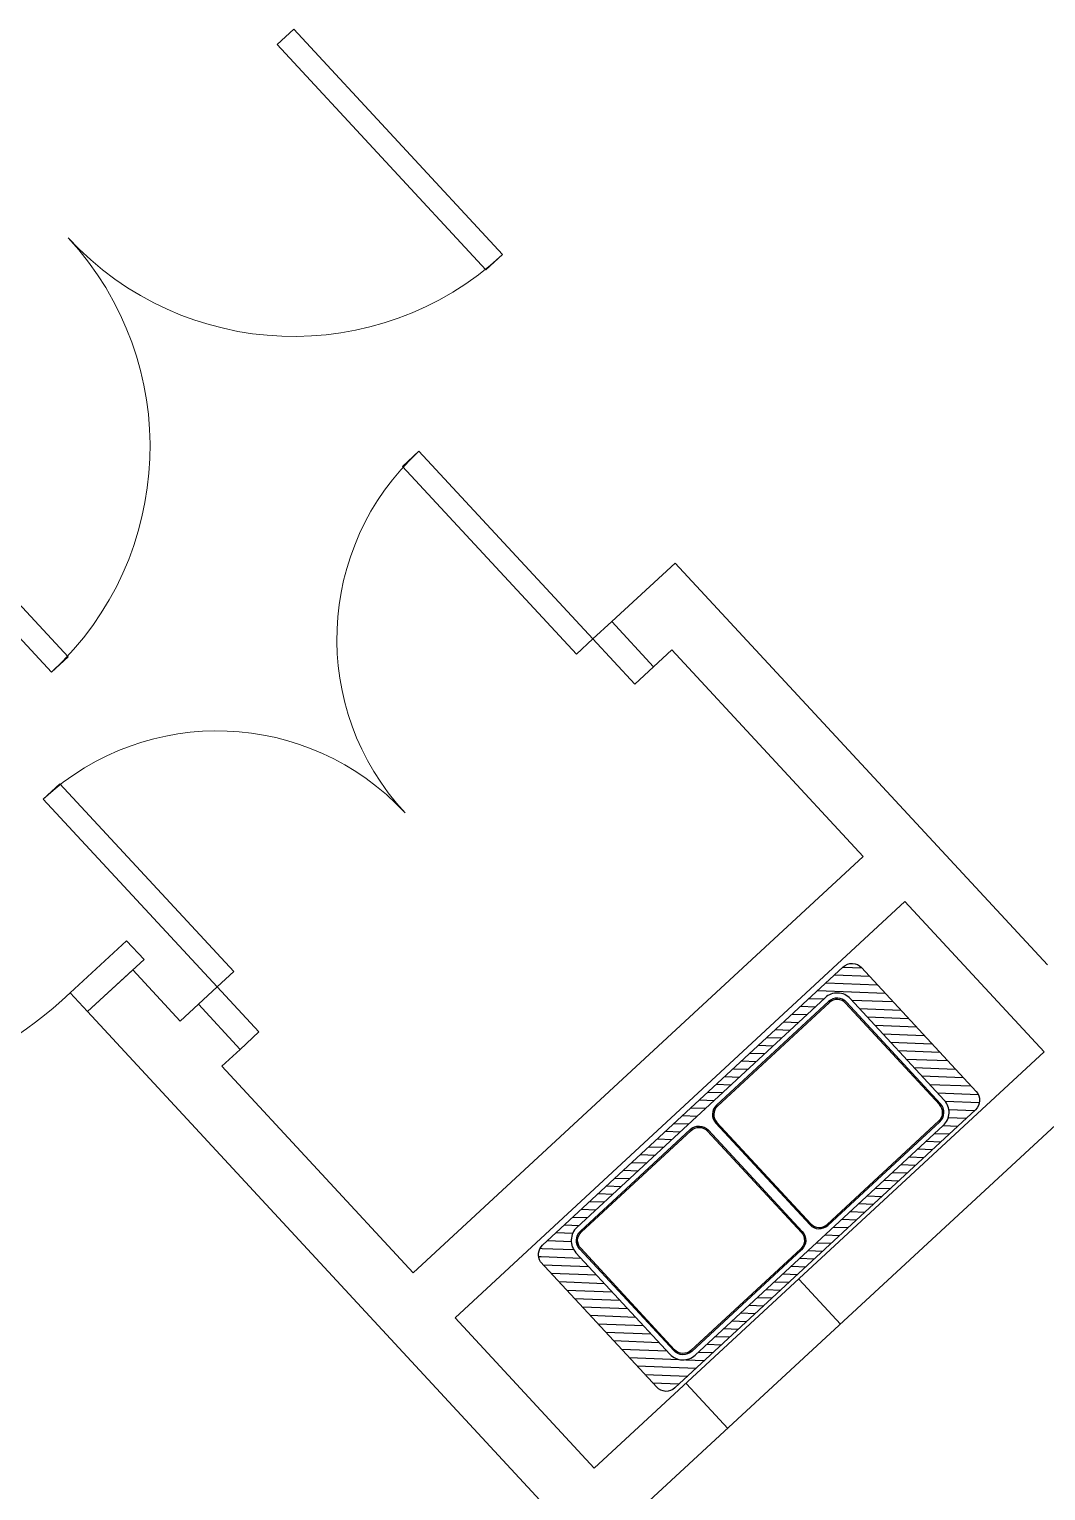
# Model space of a CAD drawing. Header units: centimetres. Extents: x 139057 to 200038, y 34824 to 80516.
# Drawn here: x 165003.5 to 165202, y 48955.6 to 49241 of the extents above; entities that cross this region are included whole.
import ezdxf

# ---------------------------------------------------------------- set-up
doc = ezdxf.new("R2010")
doc.units = ezdxf.units.CM
doc.header["$LTSCALE"] = 100
doc.layers.get('0').update_dxf_attribs({"lineweight": 0})
doc.layers.add('441_SERRAMENTI_001-AM_0', color=1, linetype='Continuous', lineweight=0)
doc.layers.add('A-MCLS3-15', color=50, linetype='Continuous')
doc.layers.add('A-MCLS4-12', color=61, linetype='Continuous')
doc.layers.add('A-REI-SHUNT', color=7, linetype='Continuous', true_color=0xf70000)

# ---------------------------------------------------------------- blocks, each defined once
blk = doc.blocks.new('B-CORE-P1$0$leafmet')
at = {"color": 0}
blk.add_lwpolyline([(0, 0), (44, 0), (44, 1), (0, 1)], close=True, dxfattribs=at)
blk = doc.blocks.new('SHUNT 38x85')
h = blk.add_hatch()
h.set_pattern_fill('ANSI31', color=253, scale=5, angle=-66.1624, style=0)
h.set_pattern_definition([(225, (-1274575.84, 39717847.363), (-11.2253202, 11.2253201), [])])
edge = h.paths.add_edge_path(flags=16)
edge.add_line((-1276694.6, 39623406.5), (-1276424.6, 39623406.5))
edge.add_arc((-1276424.6, 39623441.5), 35, 270, 360)
edge.add_line((-1276389.6, 39623441.5), (-1276389.6, 39624101.5))
edge.add_arc((-1276424.6, 39624101.5), 35, 0, 90)
edge.add_line((-1276424.6, 39624136.5), (-1276694.6, 39624136.5))
edge.add_arc((-1276694.6, 39624101.5), 35, 90, 180)
edge.add_line((-1276729.6, 39624101.5), (-1276729.6, 39623441.5))
edge.add_arc((-1276694.6, 39623441.5), 35, 180, 270)
edge = h.paths.add_edge_path()
edge.add_line((-1276394.6, 39623343.7), (-1276728.5, 39623343.7))
edge.add_arc((-1276723.9, 39623368.9), 25.7, 180.6406, 259.7775, ccw=False)
edge.add_line((-1276749.6, 39623368.7), (-1276749.6, 39624168.7))
edge.add_arc((-1276724.6, 39624168.7), 25, 90, 180, ccw=False)
edge.add_line((-1276724.6, 39624193.7), (-1276394.6, 39624193.7))
edge.add_arc((-1276394.6, 39624168.7), 25, 0, 90, ccw=False)
edge.add_line((-1276369.6, 39624168.7), (-1276369.6, 39623368.7))
edge.add_arc((-1276394.6, 39623368.7), 25, 270, 360, ccw=False)
for points in [[(-1276394.6, 39623343.7), (-1276728.5, 39623343.7, -0.359711), (-1276749.6, 39623368.7), (-1276749.6, 39624168.7, -0.414214), (-1276724.6, 39624193.7), (-1276394.6, 39624193.7, -0.414214), (-1276369.6, 39624168.7), (-1276369.6, 39623368.7, -0.414214)], [(-1276694.6, 39623406.5), (-1276424.6, 39623406.5, 0.414214), (-1276389.6, 39623441.5), (-1276389.6, 39624101.5, 0.414214), (-1276424.6, 39624136.5), (-1276694.6, 39624136.5, 0.414214), (-1276729.6, 39624101.5), (-1276729.6, 39623441.5, 0.414214)], [(-1276424.6, 39624126.5), (-1276694.6, 39624126.5, 0.414214), (-1276719.6, 39624101.5), (-1276719.6, 39623803.7, 0.414214), (-1276694.6, 39623778.7), (-1276424.6, 39623778.7, 0.414214), (-1276399.6, 39623803.7), (-1276399.6, 39624101.5, 0.414214)], [(-1276424.6, 39624124), (-1276694.6, 39624124, 0.414214), (-1276717.1, 39624101.5), (-1276717.1, 39623803.7, 0.414214), (-1276694.6, 39623781.2), (-1276424.6, 39623781.2, 0.414214), (-1276402.1, 39623803.7), (-1276402.1, 39624101.5, 0.414214)], [(-1276424.6, 39623416.5), (-1276694.6, 39623416.5, -0.414214), (-1276719.6, 39623441.5), (-1276719.6, 39623733.7, -0.414214), (-1276694.6, 39623758.7), (-1276424.6, 39623758.7, -0.414214), (-1276399.6, 39623733.7), (-1276399.6, 39623441.5, -0.414214)], [(-1276424.6, 39623419), (-1276694.6, 39623419, -0.414214), (-1276717.1, 39623441.5), (-1276717.1, 39623733.7, -0.414214), (-1276694.6, 39623756.2), (-1276424.6, 39623756.2, -0.414214), (-1276402.1, 39623733.7), (-1276402.1, 39623441.5, -0.414214)]]:
    blk.add_lwpolyline(points, format="xyb", close=True)

msp = doc.modelspace()

# ---------------------------------------------------------------- linework, layer by layer
at = {"layer": '441_SERRAMENTI_001-AM_0', "elevation": 0}
for points in [[(165110.37, 49118.94), (165113.6, 49121.93), (165079.63, 49158.62), (165076.4, 49155.63)], [(165125.42, 49116.52), (165117.27, 49125.33), (165113.6, 49121.93), (165121.75, 49113.12)], [(165040.23, 49053.98), (165043.45, 49056.97), (165009.48, 49093.66), (165006.25, 49090.67)], [(165048.38, 49045.18), (165040.23, 49053.98), (165036.56, 49050.59), (165044.71, 49041.78)]]:
    msp.add_lwpolyline(points, close=True, dxfattribs=at)
at = {"layer": '441_SERRAMENTI_001-AM_0', "extrusion": (-3.67079e-09, 5.03802e-09, 1), "elevation": 0}
msp.add_lwpolyline([(165014.93, 49049.15), (165025.94, 49059.34), (165022.54, 49063.01), (165011.55, 49052.81)], close=True, dxfattribs=at)
at = {"layer": '441_SERRAMENTI_001-AM_0'}
for centre, radius, start, end in [((164967.12, 49159.48, 0), 60, 312.7998, 42.7998), ((165055.17, 49241.02, 0), 60, 222.7998, 312.7998), ((165113.6, 49121.93, 0), 50, 132.8002, 222.8001), ((165040.23, 49053.98, 0), 50, 42.7998, 132.7997), ((164950.36, 49118.72, 0), 89.94, 225.9469, 312.8682)]:
    msp.add_arc(centre, radius, start, end, dxfattribs=at)
at = {"layer": 'A-MCLS3-15', "ltscale": 5}
for p, q in [((165161.91, 48988.12, 0), (165153.84, 48996.84, 0)), ((165139.9, 48967.74, 0), (165131.83, 48976.45, 0))]:
    msp.add_line(p, q, dxfattribs=at)
at = {"layer": 'A-MCLS4-12'}
for p, q in [((165128.98, 49119.82, 0), (165125.42, 49116.52, 0)), ((165128.98, 49119.82, 0), (165166.35, 49079.46, 0)), ((165166.35, 49079.46, 0), (165078.52, 48998.13, 0)), ((165014.93, 49049.15, 0), (165023.73, 49057.3, 0)), ((165023.73, 49057.3, 0), (165033, 49047.29, 0)), ((165036.56, 49050.59, 0), (165033, 49047.29, 0)), ((165044.71, 49041.78, 0), (165036.56, 49050.59, 0)), ((165221.38, 48826.2, 0), (165014.93, 49049.15, 0)), ((165044.71, 49041.78, 0), (165041.15, 49038.49, 0)), ((165218.64, 49040.66, 0), (165122, 48951.17, 0)), ((165041.15, 49038.49, 0), (165078.52, 48998.13, 0))]:
    msp.add_line(p, q, dxfattribs=at)
at = {"layer": 'A-MCLS4-12', "elevation": 0}
msp.add_lwpolyline([(165125.43, 49116.51), (165117.27, 49125.33), (165129.63, 49136.77), (165202.33, 49058.26)], dxfattribs=at)
msp.add_lwpolyline([(165113.85, 48959.98), (165086.67, 48989.33), (165174.5, 49070.66), (165201.68, 49041.31)], close=True, dxfattribs=at)

# ---------------------------------------------------------------- block references
at = {"layer": '441_SERRAMENTI_001-AM_0', "xscale": -0.1, "yscale": 60.00000000012707, "zscale": 0.1, "rotation": 222.7997850701609}
for p in [(165051.94, 49238.03, 0.1), (164967.12, 49159.48, 0.1)]:
    msp.add_blockref('B-CORE-P1$0$leafmet', p, dxfattribs=at)
at = {"layer": 'A-REI-SHUNT', "extrusion": (-1.63226e-08, -3.22682e-09, 1), "xscale": 0.1000000000000001, "yscale": 0.1000000000000001, "zscale": 0.1000000000000001, "rotation": 312.7919652651096}
msp.add_blockref('SHUNT 38x85', (-2655824.12, -2736455.16, 0.15), dxfattribs=at)

doc.saveas('drawing.dxf')
